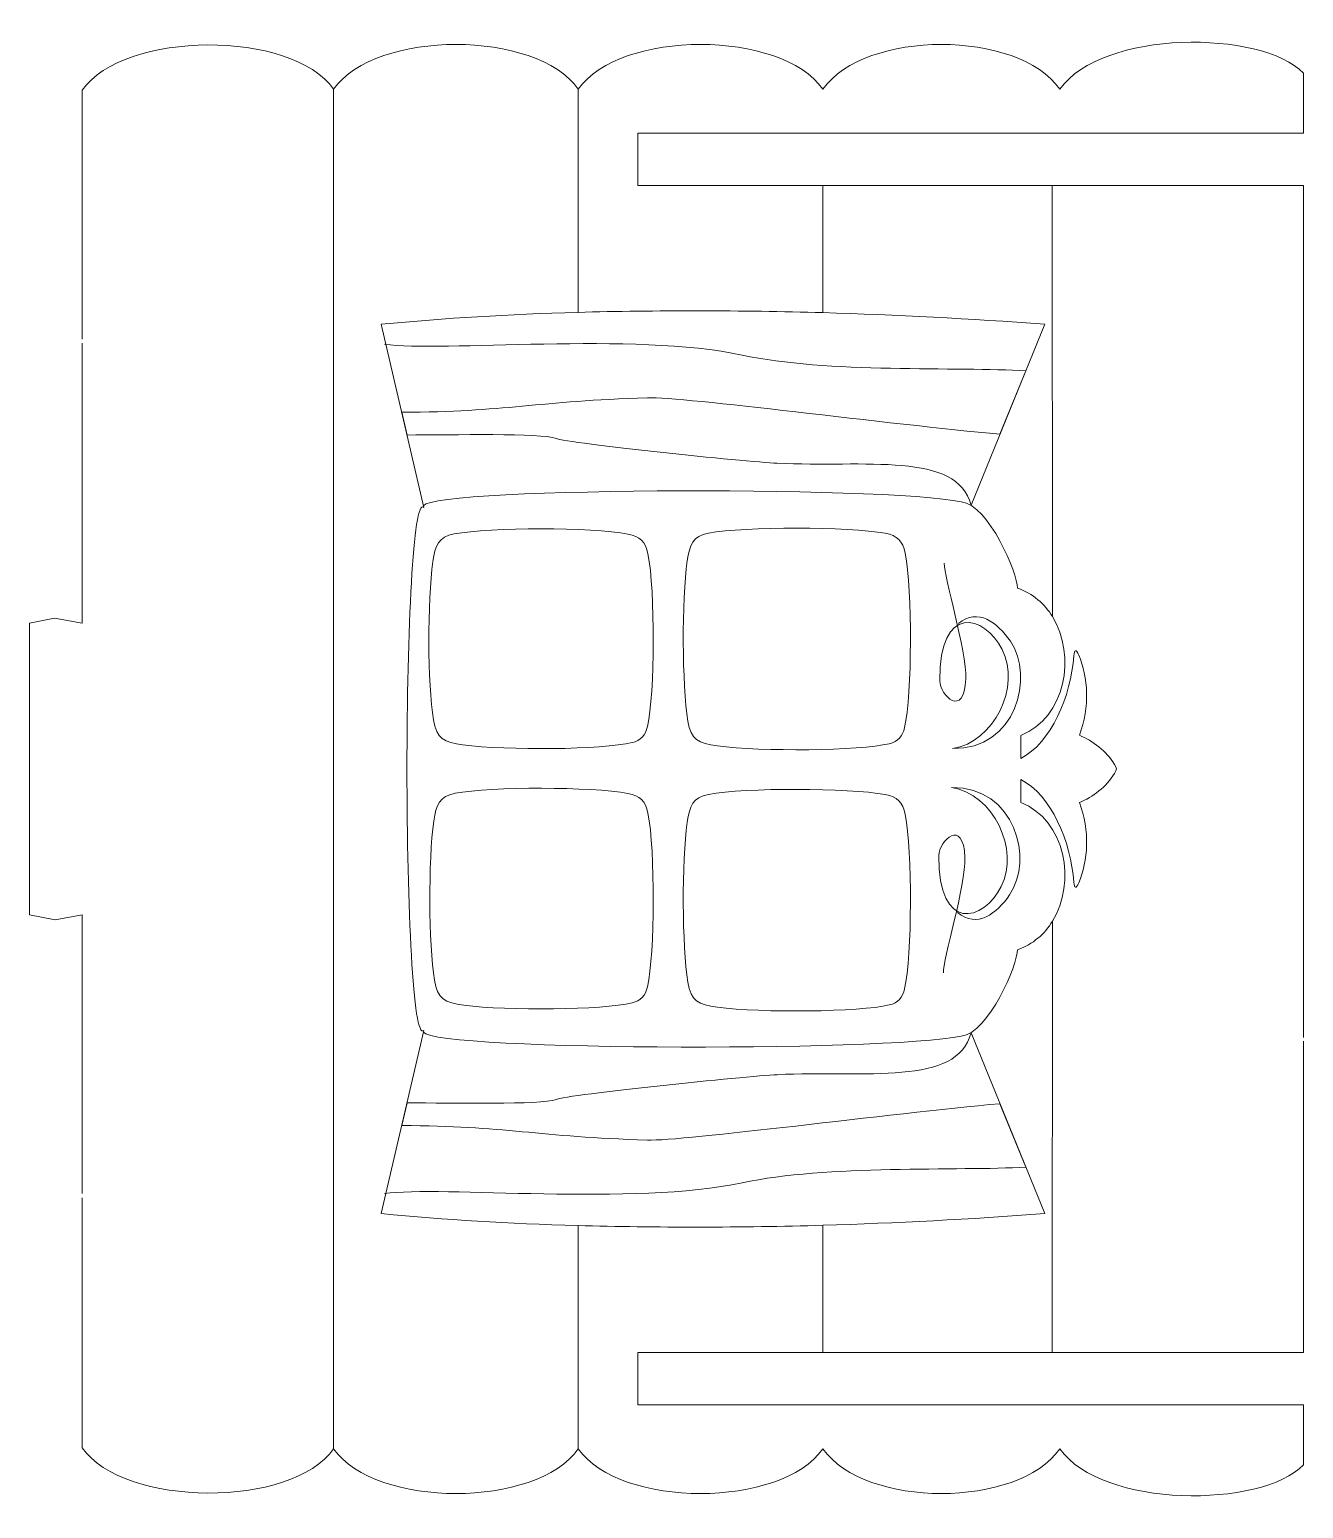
# Model space of a CAD drawing. Header units: centimetres. Extents: x -41 to 41, y -55 to 55.
# Drawn here: x -41.27 to -26.72, y -32.23 to -15.33 of the extents above; entities that cross this region are included whole.
import ezdxf

# ---------------------------------------------------------------- set-up
doc = ezdxf.new("R2010")
doc.units = ezdxf.units.CM
doc.header["$MEASUREMENT"] = 0
doc.layers.add('layer 1', color=7, linetype='Continuous')

msp = doc.modelspace()

# ---------------------------------------------------------------- linework, layer by layer
at = {"layer": 'layer 1', "color": 250, "lineweight": 9}
for points, knots in [([(-26.72057, -26.85043), (-26.72057, -26.85043), (-26.72057, -17.11273), (-26.72057, -17.11273), (-26.72057, -17.11273), (-26.72057, -17.11273), (-34.32288, -17.11273), (-34.32288, -17.11273), (-34.32288, -17.11273), (-34.32288, -17.11273), (-34.32288, -16.51483), (-34.32288, -16.51483), (-34.32288, -16.51483), (-34.32288, -16.51483), (-26.72057, -16.51483), (-26.72057, -16.51483), (-26.72057, -16.51483), (-26.72057, -16.51483), (-26.72057, -15.83027), (-26.72057, -15.83027), (-26.72057, -15.83027), (-27.20063, -15.33305), (-29.02297, -15.33308), (-29.503, -16.01403), (-29.503, -16.01403), (-29.98305, -15.33307), (-31.73032, -15.33308), (-32.21033, -16.01403), (-32.21033, -16.01403), (-32.69037, -15.33307), (-34.52485, -15.33308), (-35.00488, -16.01403), (-35.00488, -16.01403), (-35.4849, -15.33307), (-37.31973, -15.33308), (-37.79978, -16.01403), (-37.79978, -16.01403), (-38.27978, -15.33307), (-40.19367, -15.34462), (-40.6737, -16.02553), (-40.6737, -16.02553), (-40.6737, -16.98962), (-40.6737, -17.90533), (-40.6737, -18.86942)], [0, 0, 0, 0, 0.08333333, 0.08333333, 0.08333333, 0.08333333, 0.16666667, 0.16666667, 0.16666667, 0.16666667, 0.25, 0.25, 0.25, 0.25, 0.33333333, 0.33333333, 0.33333333, 0.33333333, 0.41666667, 0.41666667, 0.41666667, 0.41666667, 0.5, 0.5, 0.5, 0.5, 0.58333333, 0.58333333, 0.58333333, 0.58333333, 0.66666667, 0.66666667, 0.66666667, 0.66666667, 0.75, 0.75, 0.75, 0.75, 0.83333333, 0.83333333, 0.83333333, 0.83333333, 1, 1, 1, 1]), ([(-40.6737, -18.91782), (-40.6737, -19.98348), (-40.67368, -21.04915), (-40.67368, -22.11482), (-40.67368, -22.11482), (-40.67368, -22.11482), (-40.9892, -22.05648), (-40.9892, -22.05648), (-40.9892, -22.05648), (-40.9892, -22.05648), (-41.2737, -22.11482), (-41.2737, -22.11482), (-41.2737, -22.11482), (-41.2737, -22.11482), (-41.2737, -25.44808), (-41.2737, -25.44808), (-41.2737, -25.44808), (-41.2737, -25.44808), (-40.98083, -25.50642), (-40.98083, -25.50642), (-40.98083, -25.50642), (-40.98083, -25.50642), (-40.67368, -25.44808), (-40.67368, -25.44808), (-40.67368, -25.44808), (-40.67368, -26.52542), (-40.6737, -27.55433), (-40.6737, -28.63167)], [0, 0, 0, 0, 0.125, 0.125, 0.125, 0.125, 0.25, 0.25, 0.25, 0.25, 0.375, 0.375, 0.375, 0.375, 0.5, 0.5, 0.5, 0.5, 0.625, 0.625, 0.625, 0.625, 0.75, 0.75, 0.75, 0.75, 1, 1, 1, 1]), ([(-34.38997, -23.47998), (-34.28963, -23.45603), (-34.23803, -23.39503), (-34.21533, -23.29597), (-34.21533, -23.29597), (-34.128, -22.91512), (-34.12595, -21.74733), (-34.2087, -21.32293), (-34.2087, -21.32293), (-34.23593, -21.18322), (-34.29882, -21.12298), (-34.43752, -21.09712), (-34.43752, -21.09712), (-34.85658, -21.01893), (-36.00523, -21.01705), (-36.42347, -21.09567), (-36.42347, -21.09567), (-36.6016, -21.12913), (-36.64027, -21.2263), (-36.66623, -21.4123), (-36.66623, -21.4123), (-36.7293, -21.86427), (-36.72688, -22.80737), (-36.65903, -23.22033), (-36.65903, -23.22033), (-36.62385, -23.4344), (-36.54027, -23.4771), (-36.32265, -23.50548), (-36.32265, -23.50548), (-35.81858, -23.5712), (-34.73067, -23.56133), (-34.38997, -23.47998)], [0, 0, 0, 0, 0.11111111, 0.11111111, 0.11111111, 0.11111111, 0.22222222, 0.22222222, 0.22222222, 0.22222222, 0.33333333, 0.33333333, 0.33333333, 0.33333333, 0.44444444, 0.44444444, 0.44444444, 0.44444444, 0.55555556, 0.55555556, 0.55555556, 0.55555556, 0.66666667, 0.66666667, 0.66666667, 0.66666667, 0.77777778, 0.77777778, 0.77777778, 0.77777778, 1, 1, 1, 1]), ([(-33.41633, -23.51822), (-32.91223, -23.58395), (-31.7926, -23.57408), (-31.4519, -23.49272), (-31.4519, -23.49272), (-31.35153, -23.46875), (-31.29997, -23.40778), (-31.27727, -23.30872), (-31.27727, -23.30872), (-31.18993, -22.92783), (-31.18787, -21.73892), (-31.27063, -21.31452), (-31.27063, -21.31452), (-31.29787, -21.17477), (-31.36075, -21.11455), (-31.49945, -21.08868), (-31.49945, -21.08868), (-31.91852, -21.01052), (-33.0989, -21.0086), (-33.51713, -21.08723), (-33.51713, -21.08723), (-33.6953, -21.12073), (-33.73395, -21.21787), (-33.7599, -21.40387), (-33.7599, -21.40387), (-33.82298, -21.85583), (-33.82057, -22.82008), (-33.75268, -23.23307), (-33.75268, -23.23307), (-33.71752, -23.44717), (-33.63395, -23.48983), (-33.41633, -23.51822)], [0, 0, 0, 0, 0.11111111, 0.11111111, 0.11111111, 0.11111111, 0.22222222, 0.22222222, 0.22222222, 0.22222222, 0.33333333, 0.33333333, 0.33333333, 0.33333333, 0.44444444, 0.44444444, 0.44444444, 0.44444444, 0.55555556, 0.55555556, 0.55555556, 0.55555556, 0.66666667, 0.66666667, 0.66666667, 0.66666667, 0.77777778, 0.77777778, 0.77777778, 0.77777778, 1, 1, 1, 1]), ([(-30.66248, -22.12082), (-30.43963, -21.93155), (-30.21402, -22.11037), (-30.06797, -22.32143), (-30.06797, -22.32143), (-29.78912, -22.72442), (-30.00347, -23.56097), (-30.72925, -23.5487), (-30.72925, -23.5487), (-30.25248, -23.4758), (-29.94847, -22.8389), (-30.16222, -22.41755), (-30.16222, -22.41755), (-30.36617, -22.01552), (-30.88057, -21.88387), (-30.8754, -22.77302), (-30.8754, -22.77302), (-30.87443, -22.93873), (-30.59337, -23.21262), (-30.57778, -22.75013), (-30.57778, -22.75013), (-30.56712, -22.43372), (-30.82962, -21.57817), (-30.8232, -21.43068)], [0, 0, 0, 0, 0.14285714, 0.14285714, 0.14285714, 0.14285714, 0.28571429, 0.28571429, 0.28571429, 0.28571429, 0.42857143, 0.42857143, 0.42857143, 0.42857143, 0.57142857, 0.57142857, 0.57142857, 0.57142857, 0.71428571, 0.71428571, 0.71428571, 0.71428571, 1, 1, 1, 1]), ([(-34.43752, -24.06088), (-34.85658, -23.98272), (-35.99463, -23.98082), (-36.41288, -24.05943), (-36.41288, -24.05943), (-36.59103, -24.09292), (-36.6297, -24.19007), (-36.65565, -24.37607), (-36.65565, -24.37607), (-36.71873, -24.82803), (-36.71628, -25.78175), (-36.64843, -26.19468), (-36.64843, -26.19468), (-36.61328, -26.40873), (-36.52965, -26.45147), (-36.31208, -26.47983), (-36.31208, -26.47983), (-35.808, -26.54553), (-34.73065, -26.53565), (-34.38997, -26.45433), (-34.38997, -26.45433), (-34.28967, -26.4304), (-34.23803, -26.3694), (-34.21533, -26.27033), (-34.21533, -26.27033), (-34.128, -25.88945), (-34.12595, -24.71112), (-34.2087, -24.28672), (-34.2087, -24.28672), (-34.23593, -24.14697), (-34.29882, -24.08675), (-34.43752, -24.06088)], [0, 0, 0, 0, 0.11111111, 0.11111111, 0.11111111, 0.11111111, 0.22222222, 0.22222222, 0.22222222, 0.22222222, 0.33333333, 0.33333333, 0.33333333, 0.33333333, 0.44444444, 0.44444444, 0.44444444, 0.44444444, 0.55555556, 0.55555556, 0.55555556, 0.55555556, 0.66666667, 0.66666667, 0.66666667, 0.66666667, 0.77777778, 0.77777778, 0.77777778, 0.77777778, 1, 1, 1, 1]), ([(-30.6714, -25.42038), (-30.44857, -25.60965), (-30.22447, -25.43193), (-30.07842, -25.22087), (-30.07842, -25.22087), (-29.79958, -24.8179), (-30.01392, -23.98135), (-30.73972, -23.9936), (-30.73972, -23.9936), (-30.26293, -24.06652), (-29.95892, -24.70342), (-30.17267, -25.12477), (-30.17267, -25.12477), (-30.37662, -25.5268), (-30.89102, -25.65843), (-30.88585, -24.76928), (-30.88585, -24.76928), (-30.88488, -24.60358), (-30.60383, -24.32968), (-30.58823, -24.79217), (-30.58823, -24.79217), (-30.57758, -25.1086), (-30.84007, -25.96415), (-30.83365, -26.11162)], [0, 0, 0, 0, 0.14285714, 0.14285714, 0.14285714, 0.14285714, 0.28571429, 0.28571429, 0.28571429, 0.28571429, 0.42857143, 0.42857143, 0.42857143, 0.42857143, 0.57142857, 0.57142857, 0.57142857, 0.57142857, 0.71428571, 0.71428571, 0.71428571, 0.71428571, 1, 1, 1, 1]), ([(-33.51713, -24.07217), (-33.6953, -24.10567), (-33.73395, -24.2028), (-33.7599, -24.3888), (-33.7599, -24.3888), (-33.82298, -24.84078), (-33.82057, -25.80502), (-33.75268, -26.218), (-33.75268, -26.218), (-33.71752, -26.4321), (-33.63395, -26.47477), (-33.41633, -26.50315), (-33.41633, -26.50315), (-32.91223, -26.56888), (-31.7926, -26.55902), (-31.4519, -26.47765), (-31.4519, -26.47765), (-31.35153, -26.4537), (-31.29997, -26.39272), (-31.27727, -26.29365), (-31.27727, -26.29365), (-31.18993, -25.91277), (-31.18787, -24.72385), (-31.27063, -24.29945), (-31.27063, -24.29945), (-31.29787, -24.1597), (-31.36075, -24.09948), (-31.49945, -24.07362), (-31.49945, -24.07362), (-31.91852, -23.99545), (-33.0989, -23.99353), (-33.51713, -24.07217)], [0, 0, 0, 0, 0.11111111, 0.11111111, 0.11111111, 0.11111111, 0.22222222, 0.22222222, 0.22222222, 0.22222222, 0.33333333, 0.33333333, 0.33333333, 0.33333333, 0.44444444, 0.44444444, 0.44444444, 0.44444444, 0.55555556, 0.55555556, 0.55555556, 0.55555556, 0.66666667, 0.66666667, 0.66666667, 0.66666667, 0.77777778, 0.77777778, 0.77777778, 0.77777778, 1, 1, 1, 1]), ([(-40.6737, -28.68008), (-40.6737, -29.6325), (-40.6737, -30.58495), (-40.6737, -31.53737), (-40.6737, -31.53737), (-40.19367, -32.21828), (-38.27978, -32.22983), (-37.79978, -31.54887), (-37.79978, -31.54887), (-37.31973, -32.22982), (-35.4849, -32.22983), (-35.00488, -31.54887), (-35.00488, -31.54887), (-34.52485, -32.22982), (-32.69037, -32.22983), (-32.21033, -31.54887), (-32.21033, -31.54887), (-31.73032, -32.22982), (-29.98305, -32.22983), (-29.503, -31.54887), (-29.503, -31.54887), (-29.02297, -32.22982), (-27.20063, -32.22985), (-26.72057, -31.73263), (-26.72057, -31.73263), (-26.72057, -31.73263), (-26.72057, -31.04807), (-26.72057, -31.04807), (-26.72057, -31.04807), (-26.72057, -31.04807), (-34.32288, -31.04807), (-34.32288, -31.04807), (-34.32288, -31.04807), (-34.32288, -31.04807), (-34.32288, -30.45017), (-34.32288, -30.45017), (-34.32288, -30.45017), (-34.32288, -30.45017), (-26.72057, -30.45017), (-26.72057, -30.45017), (-26.72057, -30.45017), (-26.72057, -30.45017), (-26.72057, -26.89058), (-26.72057, -26.89058)], [0, 0, 0, 0, 0.08333333, 0.08333333, 0.08333333, 0.08333333, 0.16666667, 0.16666667, 0.16666667, 0.16666667, 0.25, 0.25, 0.25, 0.25, 0.33333333, 0.33333333, 0.33333333, 0.33333333, 0.41666667, 0.41666667, 0.41666667, 0.41666667, 0.5, 0.5, 0.5, 0.5, 0.58333333, 0.58333333, 0.58333333, 0.58333333, 0.66666667, 0.66666667, 0.66666667, 0.66666667, 0.75, 0.75, 0.75, 0.75, 0.83333333, 0.83333333, 0.83333333, 0.83333333, 1, 1, 1, 1])]:
    msp.add_open_spline(points, degree=3, knots=knots, dxfattribs=at)
at = {"layer": 'layer 1', "color": 114, "lineweight": 9}
msp.add_open_spline([(-37.79978, -31.54887), (-37.79978, -31.54887), (-37.79978, -16.01288), (-37.79978, -16.01288)], degree=3, dxfattribs=at)
for points, knots in [([(-37.2187, -28.63258), (-36.58753, -28.54052), (-34.36027, -28.7747), (-33.13242, -28.5094), (-33.13242, -28.5094), (-32.1716, -28.30182), (-30.65437, -28.37452), (-29.89235, -28.33052), (-29.89235, -28.33052), (-29.89235, -28.33052), (-30.1875, -27.60542), (-30.1875, -27.60542), (-30.1875, -27.60542), (-31.44288, -27.71852), (-33.80807, -28.03378), (-34.21532, -28.02153), (-34.21532, -28.02153), (-35.46275, -27.984), (-35.84342, -27.85897), (-37.02183, -27.85597), (-37.02183, -27.85597), (-37.02183, -27.85597), (-36.96118, -27.59633), (-36.96118, -27.59633), (-36.96118, -27.59633), (-36.4558, -27.5977), (-35.41433, -27.61795), (-35.26747, -27.55977), (-35.26747, -27.55977), (-35.10975, -27.49732), (-33.07813, -27.29065), (-32.73362, -27.2739), (-32.73362, -27.2739), (-31.72978, -27.22507), (-30.67282, -27.41087), (-30.51737, -26.79495), (-30.51737, -26.79495), (-30.51737, -26.79495), (-29.67612, -28.86175), (-29.67612, -28.86175), (-29.67612, -28.86175), (-30.52525, -28.92527), (-31.37553, -28.96978), (-32.21033, -28.99455), (-32.21033, -28.99455), (-32.21033, -28.99455), (-32.21033, -30.45017), (-32.21033, -30.45017), (-32.21033, -30.45017), (-32.21033, -30.45017), (-32.21033, -28.99455), (-32.21033, -28.99455), (-32.21033, -28.99455), (-33.12997, -29.02185), (-34.13337, -29.02183), (-35.00765, -28.99775), (-35.00765, -28.99775), (-35.00765, -28.99775), (-35.00488, -31.54887), (-35.00488, -31.54887), (-35.00488, -31.54887), (-35.00488, -31.54887), (-35.00765, -28.99775), (-35.00765, -28.99775), (-35.00765, -28.99775), (-35.8195, -28.97538), (-36.50628, -28.93262), (-37.25673, -28.86175), (-37.25673, -28.86175), (-37.25673, -28.86175), (-36.76765, -26.76773), (-36.76765, -26.76773), (-36.76765, -26.76773), (-37.00323, -26.99808), (-31.47413, -27.01965), (-30.62885, -26.8325), (-30.62885, -26.8325), (-30.31322, -26.7999), (-29.98615, -26.00747), (-29.98583, -25.84575), (-29.98583, -25.84575), (-29.80997, -25.78405), (-29.6773, -25.66697), (-29.58742, -25.52152), (-29.58742, -25.52152), (-29.58742, -25.52152), (-29.58922, -30.45017), (-29.58922, -30.45017), (-29.58922, -30.45017), (-29.58922, -30.45017), (-29.58742, -25.52152), (-29.58742, -25.52152), (-29.58742, -25.52152), (-29.31273, -25.07697), (-29.43772, -24.36728), (-29.95007, -24.16282), (-29.95007, -24.16282), (-29.95007, -24.07923), (-29.95007, -23.98323), (-29.95007, -23.9016), (-29.95007, -23.9016), (-29.60252, -24.07537), (-29.3751, -24.61428), (-29.344, -25.0737), (-29.344, -25.0737), (-29.3392, -25.14458), (-29.31633, -25.15428), (-29.28647, -25.082), (-29.28647, -25.082), (-29.18243, -24.83032), (-29.1546, -24.4886), (-29.28005, -24.16507), (-29.28005, -24.16507), (-29.12837, -24.10375), (-28.97025, -23.98378), (-28.87852, -23.83268), (-28.87852, -23.83268), (-28.85015, -23.78595), (-28.85015, -23.7758), (-28.87852, -23.72907), (-28.87852, -23.72907), (-28.97025, -23.57797), (-29.12837, -23.458), (-29.28005, -23.39668), (-29.28005, -23.39668), (-29.1546, -23.07315), (-29.18243, -22.73143), (-29.28647, -22.47975), (-29.28647, -22.47975), (-29.31633, -22.40747), (-29.3392, -22.41717), (-29.344, -22.48805), (-29.344, -22.48805), (-29.3751, -22.94747), (-29.60252, -23.48638), (-29.95007, -23.66015), (-29.95007, -23.66015), (-29.95007, -23.57852), (-29.95007, -23.48252), (-29.95007, -23.39893), (-29.95007, -23.39893), (-29.43772, -23.19447), (-29.31273, -22.48478), (-29.58742, -22.04023), (-29.58742, -22.04023), (-29.58742, -22.04023), (-29.58922, -17.11158), (-29.58922, -17.11158), (-29.58922, -17.11158), (-29.58922, -17.11158), (-29.58742, -22.04023), (-29.58742, -22.04023), (-29.58742, -22.04023), (-29.6773, -21.89478), (-29.80997, -21.7777), (-29.98583, -21.716), (-29.98583, -21.716), (-29.98615, -21.55428), (-30.31322, -20.76185), (-30.62885, -20.72925), (-30.62885, -20.72925), (-31.47413, -20.5421), (-37.00323, -20.56367), (-36.76765, -20.79402), (-36.76765, -20.79402), (-36.76765, -20.79402), (-37.25673, -18.7), (-37.25673, -18.7), (-37.25673, -18.7), (-36.50628, -18.62913), (-35.8195, -18.58637), (-35.00765, -18.564), (-35.00765, -18.564), (-35.00765, -18.564), (-35.00488, -16.01288), (-35.00488, -16.01288), (-35.00488, -16.01288), (-35.00488, -16.01288), (-35.00765, -18.564), (-35.00765, -18.564), (-35.00765, -18.564), (-34.13337, -18.53992), (-33.12997, -18.5399), (-32.21033, -18.5672), (-32.21033, -18.5672), (-32.21033, -18.5672), (-32.21033, -17.11158), (-32.21033, -17.11158), (-32.21033, -17.11158), (-32.21033, -17.11158), (-32.21033, -18.5672), (-32.21033, -18.5672), (-32.21033, -18.5672), (-31.37553, -18.59197), (-30.52525, -18.63648), (-29.67612, -18.7), (-29.67612, -18.7), (-29.67612, -18.7), (-30.51737, -20.7668), (-30.51737, -20.7668), (-30.51737, -20.7668), (-30.67282, -20.15088), (-31.72978, -20.33668), (-32.73362, -20.28785), (-32.73362, -20.28785), (-33.07813, -20.2711), (-35.10975, -20.06443), (-35.26747, -20.00198), (-35.26747, -20.00198), (-35.41433, -19.9438), (-36.4558, -19.96405), (-36.96118, -19.96542), (-36.96118, -19.96542), (-36.96118, -19.96542), (-37.02183, -19.70578), (-37.02183, -19.70578), (-37.02183, -19.70578), (-35.84342, -19.70278), (-35.46275, -19.57775), (-34.21532, -19.54022), (-34.21532, -19.54022), (-33.80807, -19.52797), (-31.44288, -19.84323), (-30.1875, -19.95633), (-30.1875, -19.95633), (-30.1875, -19.95633), (-29.89235, -19.23123), (-29.89235, -19.23123), (-29.89235, -19.23123), (-30.65437, -19.18723), (-32.1716, -19.25993), (-33.13242, -19.05235), (-33.13242, -19.05235), (-34.36027, -18.78705), (-36.58753, -19.02123), (-37.2187, -18.92917)], [0, 0, 0, 0, 0.01666667, 0.01666667, 0.01666667, 0.01666667, 0.03333333, 0.03333333, 0.03333333, 0.03333333, 0.05, 0.05, 0.05, 0.05, 0.06666667, 0.06666667, 0.06666667, 0.06666667, 0.08333333, 0.08333333, 0.08333333, 0.08333333, 0.1, 0.1, 0.1, 0.1, 0.11666667, 0.11666667, 0.11666667, 0.11666667, 0.13333333, 0.13333333, 0.13333333, 0.13333333, 0.15, 0.15, 0.15, 0.15, 0.16666667, 0.16666667, 0.16666667, 0.16666667, 0.18333333, 0.18333333, 0.18333333, 0.18333333, 0.2, 0.2, 0.2, 0.2, 0.21666667, 0.21666667, 0.21666667, 0.21666667, 0.23333333, 0.23333333, 0.23333333, 0.23333333, 0.25, 0.25, 0.25, 0.25, 0.26666667, 0.26666667, 0.26666667, 0.26666667, 0.28333333, 0.28333333, 0.28333333, 0.28333333, 0.3, 0.3, 0.3, 0.3, 0.31666667, 0.31666667, 0.31666667, 0.31666667, 0.33333333, 0.33333333, 0.33333333, 0.33333333, 0.35, 0.35, 0.35, 0.35, 0.36666667, 0.36666667, 0.36666667, 0.36666667, 0.38333333, 0.38333333, 0.38333333, 0.38333333, 0.4, 0.4, 0.4, 0.4, 0.41666667, 0.41666667, 0.41666667, 0.41666667, 0.43333333, 0.43333333, 0.43333333, 0.43333333, 0.45, 0.45, 0.45, 0.45, 0.46666667, 0.46666667, 0.46666667, 0.46666667, 0.48333333, 0.48333333, 0.48333333, 0.48333333, 0.5, 0.5, 0.5, 0.5, 0.51666667, 0.51666667, 0.51666667, 0.51666667, 0.53333333, 0.53333333, 0.53333333, 0.53333333, 0.55, 0.55, 0.55, 0.55, 0.56666667, 0.56666667, 0.56666667, 0.56666667, 0.58333333, 0.58333333, 0.58333333, 0.58333333, 0.6, 0.6, 0.6, 0.6, 0.61666667, 0.61666667, 0.61666667, 0.61666667, 0.63333333, 0.63333333, 0.63333333, 0.63333333, 0.65, 0.65, 0.65, 0.65, 0.66666667, 0.66666667, 0.66666667, 0.66666667, 0.68333333, 0.68333333, 0.68333333, 0.68333333, 0.7, 0.7, 0.7, 0.7, 0.71666667, 0.71666667, 0.71666667, 0.71666667, 0.73333333, 0.73333333, 0.73333333, 0.73333333, 0.75, 0.75, 0.75, 0.75, 0.76666667, 0.76666667, 0.76666667, 0.76666667, 0.78333333, 0.78333333, 0.78333333, 0.78333333, 0.8, 0.8, 0.8, 0.8, 0.81666667, 0.81666667, 0.81666667, 0.81666667, 0.83333333, 0.83333333, 0.83333333, 0.83333333, 0.85, 0.85, 0.85, 0.85, 0.86666667, 0.86666667, 0.86666667, 0.86666667, 0.88333333, 0.88333333, 0.88333333, 0.88333333, 0.9, 0.9, 0.9, 0.9, 0.91666667, 0.91666667, 0.91666667, 0.91666667, 0.93333333, 0.93333333, 0.93333333, 0.93333333, 0.95, 0.95, 0.95, 0.95, 0.96666667, 0.96666667, 0.96666667, 0.96666667, 1, 1, 1, 1]), ([(-36.76765, -26.76773), (-36.89547, -26.89268), (-36.96048, -25.35137), (-36.9626, -23.78088), (-36.9626, -23.78088), (-36.96048, -22.21038), (-36.89547, -20.66907), (-36.76765, -20.79402)], [0, 0, 0, 0, 0.33333333, 0.33333333, 0.33333333, 0.33333333, 1, 1, 1, 1])]:
    msp.add_open_spline(points, degree=3, knots=knots, dxfattribs=at)

doc.saveas('drawing.dxf')
